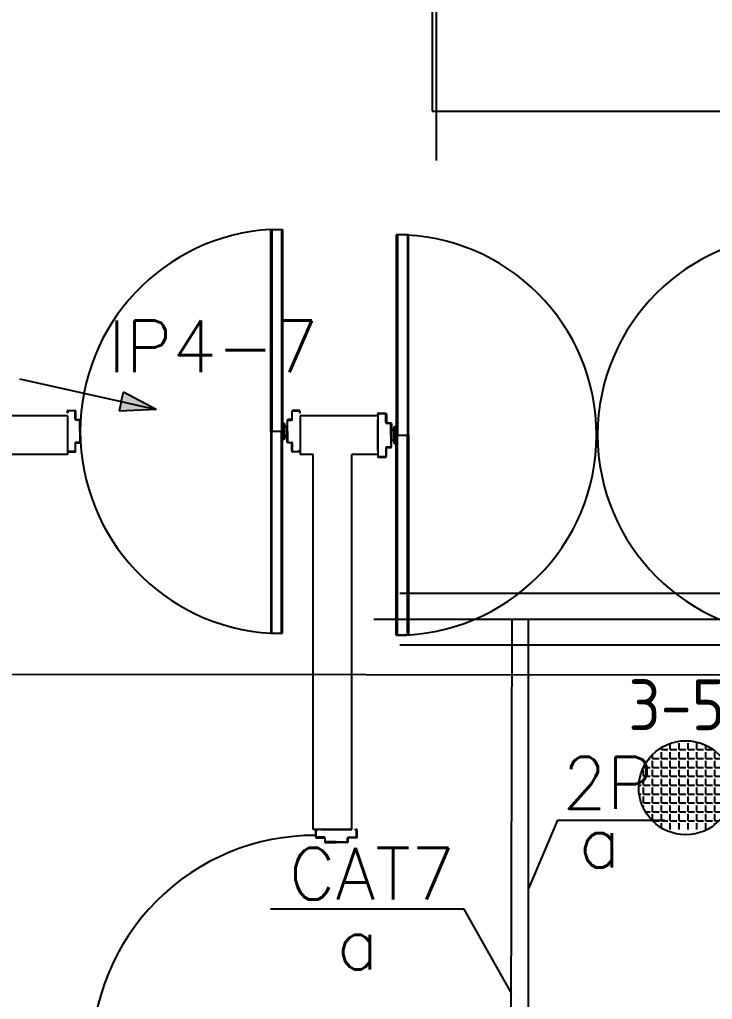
# Model space of a CAD drawing. Header units: inches. Extents: x 567429 to 582707, y 126347 to 133675.
# Drawn here: x 569108.5 to 569376.4, y 128727.1 to 129106 of the extents above; entities that cross this region are included whole.
import ezdxf
from ezdxf.enums import TextEntityAlignment as Align

# ---------------------------------------------------------------- set-up
doc = ezdxf.new("R2010")
doc.units = ezdxf.units.IN
doc.header["$MEASUREMENT"] = 0
for name, color, linetype in [('COMPUTER', 3, 'Continuous'), ('COMPUTER WIRE', 4, 'Continuous'), ('Door', 1, 'Continuous'), ('ELECT', 3, 'Continuous'), ('FIRE WIRE', 4, 'Continuous'), ('L.C C.T', 5, 'Continuous'), ('SOCKET', 3, 'Continuous'), ('SOCKET WIRE', 4, 'Continuous'), ('SOUND', 3, 'Continuous'), ('TEL', 3, 'Continuous'), ('TEL WIRE', 4, 'Continuous'), ('wall kanaf', 4, 'Continuous')]:
    doc.layers.add(name, color=color, linetype=linetype)
doc.styles.add('2floorplan$0$style1', font='romans.shx', dxfattribs={"height": 40})
doc.styles.add('ISOCP', font='isocp.shx')
doc.styles.add('ROMANS', font='romans.shx')

# ---------------------------------------------------------------- blocks, each defined once
blk = doc.blocks.new('FELESH')
at = {"layer": 'ELECT', "ltscale": 5}
for points in [[(5.31, 6.5), (3.03, 7.97), (-0.07, -1.84)], [(5.31, 6.5), (3.03, 7.97), (-0.07, -1.84)], [(5.31, 6.5), (7.58, 5.03), (-0.07, -1.84)], [(5.31, 6.5), (7.58, 5.03), (-0.07, -1.84)]]:
    blk.add_hatch(color=4, dxfattribs=at).paths.add_polyline_path(points)
at = {"layer": 'ELECT', "color": 4, "ltscale": 5}
for p, q in [((20.97, 30.75), (5.31, 6.5)), ((5.31, 6.5), (-0.07, -1.84))]:
    blk.add_line(p, q, dxfattribs=at)
at = {"layer": 'ELECT', "color": 4}
for p, q in [((-0.07, -1.84), (3.03, 7.97)), ((5.31, 6.5), (3.03, 7.97)), ((5.31, 6.5), (7.58, 5.03)), ((-0.07, -1.84), (7.58, 5.03)), ((-0.07, -1.84), (7.58, 5.03))]:
    blk.add_line(p, q, dxfattribs=at)
blk = doc.blocks.new('SPEAKER 3-5 W')
at = {"layer": 'SOUND', "color": 30, "lineweight": -2}
for p, q in [((-3.93, 6.16), (-3.93, 6.5)), ((-2.49, 6.16), (-2.49, 7.17)), ((-1.06, 6.16), (-1.06, 7.21)), ((0.38, 6.16), (0.38, 7.21)), ((1.82, 6.16), (1.82, 7.21)), ((3.25, 6.16), (3.25, 6.86)), ((-5.37, 4.73), (-5.37, 5.37)), ((-4.43, 6.16), (-4.32, 6.16)), ((-3.93, 6.16), (-2.89, 6.16)), ((-3.93, 4.73), (-3.93, 5.77)), ((-2.49, 6.16), (-1.45, 6.16)), ((-2.49, 4.73), (-2.49, 5.77)), ((-1.06, 6.16), (-0.01, 6.16)), ((-1.06, 4.73), (-1.06, 5.77)), ((0.38, 6.16), (1.42, 6.16)), ((0.38, 4.73), (0.38, 5.77)), ((1.82, 6.16), (2.86, 6.16)), ((1.82, 4.73), (1.82, 5.77)), ((3.25, 6.16), (4.3, 6.16)), ((3.25, 4.73), (3.25, 5.77)), ((4.69, 4.73), (4.69, 5.77)), ((-6.8, 3.29), (-6.8, 3.37)), ((-6.8, 3.29), (-5.76, 3.29)), ((-5.94, 4.73), (-5.76, 4.73)), ((-5.37, 4.73), (-4.32, 4.73)), ((-5.37, 3.29), (-5.37, 4.34)), ((-5.37, 3.29), (-4.32, 3.29)), ((-3.93, 4.73), (-2.89, 4.73)), ((-3.93, 3.29), (-3.93, 4.34)), ((-3.93, 3.29), (-2.89, 3.29)), ((-2.49, 4.73), (-1.45, 4.73)), ((-2.49, 3.29), (-2.49, 4.34)), ((-2.49, 3.29), (-1.45, 3.29)), ((-1.06, 4.73), (-0.01, 4.73)), ((-1.06, 3.29), (-1.06, 4.34)), ((-1.06, 3.29), (-0.01, 3.29)), ((0.38, 4.73), (1.42, 4.73)), ((0.38, 3.29), (0.38, 4.34)), ((0.38, 3.29), (1.42, 3.29)), ((1.82, 4.73), (2.86, 4.73)), ((1.82, 3.29), (1.82, 4.34)), ((1.82, 3.29), (2.86, 3.29)), ((3.25, 4.73), (4.3, 4.73)), ((3.25, 3.29), (3.25, 4.34)), ((3.25, 3.29), (4.3, 3.29)), ((4.69, 4.73), (5.73, 4.73)), ((4.69, 3.29), (4.69, 4.34)), ((4.69, 3.29), (5.73, 3.29)), ((6.12, 3.29), (6.12, 4.34)), ((6.12, 3.29), (6.84, 3.29)), ((-7.36, 1.86), (-7.19, 1.86)), ((-6.8, 1.86), (-6.8, 2.9)), ((-6.8, 1.86), (-5.76, 1.86)), ((-5.37, 1.86), (-5.37, 2.9)), ((-5.37, 1.86), (-4.32, 1.86)), ((-3.93, 1.86), (-3.93, 2.9)), ((-3.93, 1.86), (-2.89, 1.86)), ((-2.49, 1.86), (-2.49, 2.9)), ((-2.49, 1.86), (-1.45, 1.86)), ((-1.06, 1.86), (-1.06, 2.9)), ((-1.06, 1.86), (-0.01, 1.86)), ((0.38, 1.86), (0.38, 2.9)), ((0.38, 1.86), (1.42, 1.86)), ((1.82, 1.86), (1.82, 2.9)), ((1.82, 1.86), (2.86, 1.86)), ((3.25, 1.86), (3.25, 2.9)), ((3.25, 1.86), (4.3, 1.86)), ((4.69, 1.86), (4.69, 2.9)), ((4.69, 1.86), (5.73, 1.86)), ((6.12, 1.86), (6.12, 2.9)), ((6.12, 1.86), (7.17, 1.86)), ((-7.58, 0.42), (-7.19, 0.42)), ((-6.8, 0.42), (-6.8, 1.46)), ((-6.8, 0.42), (-5.76, 0.42)), ((-6.8, -1.02), (-6.8, 0.03)), ((-5.37, 0.42), (-5.37, 1.46)), ((-5.37, 0.42), (-4.32, 0.42)), ((-5.37, -1.02), (-5.37, 0.03)), ((-3.93, 0.42), (-3.93, 1.46)), ((-3.93, 0.42), (-2.89, 0.42)), ((-3.93, -1.02), (-3.93, 0.03)), ((-2.49, 0.42), (-2.49, 1.46)), ((-2.49, 0.42), (-1.45, 0.42)), ((-2.49, -1.02), (-2.49, 0.03)), ((-1.06, 0.42), (-1.06, 1.46)), ((-1.06, 0.42), (-0.01, 0.42)), ((-1.06, -1.02), (-1.06, 0.03)), ((0.38, 0.42), (0.38, 1.46)), ((0.38, 0.42), (1.42, 0.42)), ((0.38, -1.02), (0.38, 0.03)), ((1.82, 0.42), (1.82, 1.46)), ((1.82, 0.42), (2.86, 0.42)), ((1.82, -1.02), (1.82, 0.03)), ((3.25, 0.42), (3.25, 1.46)), ((3.25, 0.42), (4.3, 0.42)), ((3.25, -1.02), (3.25, 0.03)), ((4.69, 0.42), (4.69, 1.46)), ((4.69, 0.42), (5.73, 0.42)), ((4.69, -1.02), (4.69, 0.03)), ((6.12, 0.42), (6.12, 1.46)), ((6.12, 0.42), (7.17, 0.42)), ((6.12, -1.02), (6.12, 0.03)), ((7.56, 0.42), (7.56, 0.69)), ((7.56, 0.42), (7.58, 0.42)), ((7.56, -0.69), (7.56, 0.03)), ((-7.52, -1.02), (-7.19, -1.02)), ((-6.8, -1.02), (-5.76, -1.02)), ((-6.8, -2.45), (-6.8, -1.41)), ((-5.37, -1.02), (-4.32, -1.02)), ((-5.37, -2.45), (-5.37, -1.41)), ((-3.93, -1.02), (-2.89, -1.02)), ((-3.93, -2.45), (-3.93, -1.41)), ((-2.49, -1.02), (-1.45, -1.02)), ((-2.49, -2.45), (-2.49, -1.41)), ((-1.06, -1.02), (-0.01, -1.02)), ((-1.06, -2.45), (-1.06, -1.41)), ((0.38, -1.02), (1.42, -1.02)), ((0.38, -2.45), (0.38, -1.41)), ((1.82, -1.02), (2.86, -1.02)), ((1.82, -2.45), (1.82, -1.41)), ((3.25, -1.02), (4.3, -1.02)), ((3.25, -2.45), (3.25, -1.41)), ((4.69, -1.02), (5.73, -1.02)), ((4.69, -2.45), (4.69, -1.41)), ((6.12, -1.02), (7.17, -1.02)), ((6.12, -2.45), (6.12, -1.41)), ((-6.8, -2.45), (-5.76, -2.45)), ((-6.8, -3.37), (-6.8, -2.85)), ((-5.37, -2.45), (-4.32, -2.45)), ((-5.37, -3.89), (-5.37, -2.85)), ((-3.93, -2.45), (-2.89, -2.45)), ((-3.93, -3.89), (-3.93, -2.85)), ((-2.49, -2.45), (-1.45, -2.45)), ((-2.49, -3.89), (-2.49, -2.85)), ((-1.06, -2.45), (-0.01, -2.45)), ((-1.06, -3.89), (-1.06, -2.85)), ((0.38, -2.45), (1.42, -2.45)), ((0.38, -3.89), (0.38, -2.85)), ((1.82, -2.45), (2.86, -2.45)), ((1.82, -3.89), (1.82, -2.85)), ((3.25, -2.45), (4.3, -2.45)), ((3.25, -3.89), (3.25, -2.85)), ((4.69, -2.45), (5.73, -2.45)), ((4.69, -3.89), (4.69, -2.85)), ((6.12, -2.45), (7.17, -2.45)), ((6.12, -3.89), (6.12, -2.85)), ((-6.52, -3.89), (-5.76, -3.89)), ((-5.37, -3.89), (-4.32, -3.89)), ((-5.37, -5.33), (-5.37, -4.28)), ((-3.93, -3.89), (-2.89, -3.89)), ((-3.93, -5.33), (-3.93, -4.28)), ((-2.49, -3.89), (-1.45, -3.89)), ((-2.49, -5.33), (-2.49, -4.28)), ((-1.06, -3.89), (-0.01, -3.89)), ((-1.06, -5.33), (-1.06, -4.28)), ((0.38, -3.89), (1.42, -3.89)), ((0.38, -5.33), (0.38, -4.28)), ((1.82, -3.89), (2.86, -3.89)), ((1.82, -5.33), (1.82, -4.28)), ((3.25, -3.89), (4.3, -3.89)), ((3.25, -5.33), (3.25, -4.28)), ((4.69, -3.89), (5.73, -3.89)), ((4.69, -5.33), (4.69, -4.28)), ((6.12, -3.89), (6.52, -3.89)), ((6.12, -4.49), (6.12, -4.28)), ((-5.37, -5.33), (-4.32, -5.33)), ((-3.93, -5.33), (-2.89, -5.33)), ((-3.93, -6.5), (-3.93, -5.72)), ((-2.49, -5.33), (-1.45, -5.33)), ((-2.49, -6.76), (-2.49, -5.72)), ((-1.06, -5.33), (-0.01, -5.33)), ((-1.06, -6.76), (-1.06, -5.72)), ((0.38, -5.33), (1.42, -5.33)), ((0.38, -6.76), (0.38, -5.72)), ((1.82, -5.33), (2.86, -5.33)), ((1.82, -6.76), (1.82, -5.72)), ((3.25, -5.33), (4.3, -5.33)), ((3.25, -6.76), (3.25, -5.72)), ((4.69, -5.33), (5.41, -5.33)), ((4.69, -5.97), (4.69, -5.72))]:
    blk.add_line(p, q, dxfattribs=at)
at = {"layer": 'SOUND', "color": 3, "lineweight": -2}
blk.add_ellipse((0, 0), major_axis=(-5.37, 5.37), ratio=1, start_param=3.926991, end_param=10.210176, dxfattribs=at)
at = {"layer": 'SOUND', "color": 2, "style": 'ISOCP'}
blk.add_text('3-5W', height=8.226, dxfattribs=at).set_placement((2.66, 13.42), align=Align.MIDDLE)

msp = doc.modelspace()

# ---------------------------------------------------------------- linework, layer by layer
at = {"layer": 'COMPUTER', "color": 30, "ltscale": 7}
for p, q in [((569280.45, 128761.95), (569205.59, 128761.95)), ((569298.7, 128729.53), (569280.45, 128761.95))]:
    msp.add_line(p, q, dxfattribs=at)
at = {"layer": 'COMPUTER WIRE'}
msp.add_line((569298.58, 128667.31), (569298.97, 128874), dxfattribs=at)
at = {"layer": 'Door', "color": 15, "ltscale": 8}
for p, q in [((569205.69, 128946.74), (569205.69, 129024.81)), ((569205.69, 129024.81), (569210.19, 129024.81)), ((569206.09, 129024.81), (569206.09, 128946.74)), ((569209.79, 129024.81), (569209.79, 128946.74)), ((569210.19, 129024.81), (569210.19, 128946.74)), ((569254.2, 129022.71), (569254.2, 128945.29)), ((569258.97, 129022.71), (569254.2, 129022.71)), ((569254.62, 129022.71), (569254.62, 128945.29)), ((569258.55, 129022.71), (569258.55, 128945.29)), ((569258.97, 128945.29), (569258.97, 129022.71)), ((569210.19, 128946.74), (569205.69, 128946.74)), ((569205.69, 128946.74), (569205.69, 128868.67)), ((569210.19, 128946.74), (569205.69, 128946.74)), ((569206.09, 128868.67), (569206.09, 128946.74)), ((569209.79, 128868.67), (569209.79, 128946.74)), ((569210.19, 128868.67), (569210.19, 128946.74)), ((569254.2, 128945.29), (569258.97, 128945.29)), ((569254.2, 128867.87), (569254.2, 128945.29)), ((569254.2, 128945.29), (569258.97, 128945.29)), ((569254.62, 128867.87), (569254.62, 128945.29)), ((569258.55, 128867.87), (569258.55, 128945.29)), ((569258.97, 128945.29), (569258.97, 128867.87)), ((569205.69, 128868.67), (569210.19, 128868.67)), ((569258.97, 128867.87), (569254.2, 128867.87))]:
    msp.add_line(p, q, dxfattribs=at)
at = {"layer": 'Door', "color": 15}
for p, q in [((569126.99, 128953.93), (569126.99, 128954.53)), ((569127.16, 128953.93), (569126.99, 128953.93)), ((569126.99, 128952.79), (569126.99, 128940.79)), ((569127.16, 128954.53), (569127.16, 128953.93)), ((569127.24, 128954.79), (569129.93, 128954.79)), ((569129.93, 128954.62), (569127.24, 128954.62)), ((569130.02, 128951.37), (569130.02, 128954.53)), ((569130.19, 128954.53), (569130.19, 128951.37)), ((569213.79, 128954.53), (569213.79, 128951.37)), ((569213.96, 128951.37), (569213.96, 128954.53)), ((569216.73, 128954.79), (569214.04, 128954.79)), ((569214.04, 128954.62), (569216.73, 128954.62)), ((569216.82, 128954.53), (569216.82, 128953.93)), ((569216.82, 128953.93), (569216.99, 128953.93)), ((569216.99, 128953.93), (569216.99, 128954.53)), ((569216.99, 128952.79), (569216.99, 128940.79)), ((569246.99, 128952.81), (569246.99, 128953.45)), ((569247.17, 128952.81), (569246.99, 128952.81)), ((569247.17, 128953.45), (569247.17, 128952.81)), ((569247.26, 128953.72), (569250.11, 128953.72)), ((569250.11, 128953.54), (569247.26, 128953.54)), ((569250.2, 128950.1), (569250.2, 128953.45)), ((569250.38, 128953.45), (569250.38, 128950.1)), ((569130.27, 128951.29), (569131.73, 128951.29)), ((569131.73, 128951.12), (569130.27, 128951.12)), ((569131.82, 128946.79), (569131.82, 128951.03)), ((569131.99, 128951.03), (569131.99, 128946.79)), ((569209.86, 128949.44), (569211.32, 128949.44)), ((569210.59, 128950.17), (569210.59, 128948.71)), ((569211.99, 128951.03), (569211.99, 128946.79)), ((569212.16, 128946.79), (569212.16, 128951.03)), ((569213.7, 128951.29), (569212.24, 128951.29)), ((569212.24, 128951.12), (569213.7, 128951.12)), ((569246.99, 128939.29), (569246.99, 128951.29)), ((569250.47, 128950.01), (569252.02, 128950.01)), ((569252.02, 128949.83), (569250.47, 128949.83)), ((569252.11, 128945.24), (569252.11, 128949.74)), ((569252.29, 128949.74), (569252.29, 128945.24)), ((569254.55, 128948.15), (569253, 128948.15)), ((569131.82, 128946.79), (569131.82, 128942.55)), ((569131.99, 128942.55), (569131.99, 128946.79)), ((569211.99, 128942.55), (569211.99, 128946.79)), ((569212.16, 128946.79), (569212.16, 128942.55)), ((569252.11, 128945.24), (569252.11, 128940.74)), ((569252.29, 128940.74), (569252.29, 128945.24)), ((569130.02, 128942.2), (569130.02, 128939.05)), ((569130.19, 128939.05), (569130.19, 128942.2)), ((569131.73, 128942.46), (569130.27, 128942.46)), ((569130.27, 128942.29), (569131.73, 128942.29)), ((569209.86, 128944.04), (569211.32, 128944.04)), ((569212.24, 128942.46), (569213.7, 128942.46)), ((569213.7, 128942.29), (569212.24, 128942.29)), ((569213.79, 128939.05), (569213.79, 128942.2)), ((569213.96, 128942.2), (569213.96, 128939.05)), ((569250.2, 128940.37), (569250.2, 128937.02)), ((569250.38, 128937.02), (569250.38, 128940.37)), ((569252.02, 128940.64), (569250.47, 128940.64)), ((569250.47, 128940.46), (569252.02, 128940.46)), ((569254.55, 128942.43), (569253, 128942.43)), ((569253.77, 128941.65), (569253.77, 128943.2)), ((569127.16, 128939.64), (569126.99, 128939.64)), ((569126.99, 128939.64), (569126.99, 128939.05)), ((569127.16, 128939.05), (569127.16, 128939.64)), ((569129.93, 128938.96), (569127.24, 128938.96)), ((569127.24, 128938.79), (569129.93, 128938.79)), ((569214.04, 128938.96), (569216.73, 128938.96)), ((569216.73, 128938.79), (569214.04, 128938.79)), ((569216.82, 128939.05), (569216.82, 128939.64)), ((569216.82, 128939.64), (569216.99, 128939.64)), ((569216.99, 128939.64), (569216.99, 128939.05)), ((569247.17, 128937.66), (569246.99, 128937.66)), ((569246.99, 128937.66), (569246.99, 128937.02)), ((569247.17, 128937.02), (569247.17, 128937.66)), ((569250.11, 128936.93), (569247.26, 128936.93)), ((569247.26, 128936.75), (569250.11, 128936.75)), ((569223.84, 128792.79), (569223.24, 128792.79)), ((569223.24, 128792.62), (569223.84, 128792.62)), ((569223.84, 128792.62), (569223.84, 128792.79)), ((569224.99, 128792.79), (569236.99, 128792.79)), ((569238.13, 128792.62), (569238.13, 128792.79)), ((569238.13, 128792.79), (569238.73, 128792.79)), ((569238.73, 128792.62), (569238.13, 128792.62)), ((569222.99, 128792.53), (569222.99, 128789.85)), ((569223.16, 128789.85), (569223.16, 128792.53)), ((569226.4, 128789.76), (569223.24, 128789.76)), ((569223.24, 128789.59), (569226.4, 128789.59)), ((569226.49, 128789.5), (569226.49, 128788.05)), ((569226.66, 128788.05), (569226.66, 128789.5)), ((569235.32, 128788.05), (569235.32, 128789.5)), ((569235.49, 128789.5), (569235.49, 128788.05)), ((569235.57, 128789.76), (569238.73, 128789.76)), ((569238.73, 128789.59), (569235.57, 128789.59)), ((569238.82, 128789.85), (569238.82, 128792.53)), ((569238.99, 128792.53), (569238.99, 128789.85)), ((569230.99, 128787.96), (569226.74, 128787.96)), ((569226.74, 128787.79), (569230.99, 128787.79)), ((569230.99, 128787.96), (569235.23, 128787.96)), ((569235.23, 128787.79), (569230.99, 128787.79))]:
    msp.add_line(p, q, dxfattribs=at)
at = {"layer": 'Door', "color": 15, "linetype": 'Continuous', "ltscale": 100}
for p, q in [((569210.49, 128949.05), (569210.49, 128944.43)), ((569210.69, 128949.05), (569210.69, 128944.43)), ((569210.79, 128944.74), (569210.79, 128949.09)), ((569210.99, 128944.74), (569210.99, 128949.44)), ((569210.99, 128944.74), (569210.99, 128948.74)), ((569210.99, 128948.74), (569211.99, 128948.74)), ((569211.09, 128944.84), (569211.09, 128948.64)), ((569211.09, 128948.64), (569211.89, 128948.64)), ((569211.89, 128948.64), (569211.89, 128944.84)), ((569211.99, 128948.74), (569211.99, 128944.74)), ((569253.77, 128948.93), (569253.77, 128947.38)), ((569254.2, 128948.15), (569254.2, 128945.02)), ((569210.19, 128944.04), (569210.19, 128946.99)), ((569210.19, 128946.99), (569210.39, 128946.99)), ((569210.39, 128946.99), (569210.39, 128944.39)), ((569210.59, 128943.3), (569210.59, 128944.77)), ((569210.99, 128944.74), (569210.79, 128944.74)), ((569211.99, 128944.74), (569210.99, 128944.74)), ((569211.89, 128944.84), (569211.09, 128944.84)), ((569252.29, 128947.41), (569253.35, 128947.41)), ((569252.29, 128943.17), (569252.29, 128947.41)), ((569252.4, 128947.3), (569253.24, 128947.3)), ((569252.4, 128943.27), (569252.4, 128947.3)), ((569253.24, 128947.3), (569253.24, 128943.27)), ((569253.35, 128947.41), (569253.35, 128942.43)), ((569253.35, 128947.41), (569253.56, 128947.41)), ((569253.35, 128947.41), (569253.35, 128943.17)), ((569253.56, 128947.41), (569253.56, 128942.79)), ((569253.67, 128942.84), (569253.67, 128947.74)), ((569253.88, 128942.84), (569253.88, 128947.74)), ((569253.99, 128945.02), (569253.99, 128947.79)), ((569254.2, 128945.02), (569253.99, 128945.02)), ((569253.35, 128943.17), (569252.29, 128943.17)), ((569253.24, 128943.27), (569252.4, 128943.27))]:
    msp.add_line(p, q, dxfattribs=at)
at = {"layer": 'Door', "color": 15, "ltscale": 8}
for centre, radius in [((569210.59, 128949.44), 0.4), ((569210.59, 128949.44), 0.281), ((569253.77, 128948.15), 0.424), ((569253.77, 128948.16), 0.298), ((569210.59, 128944.04), 0.4), ((569210.59, 128944.03), 0.281), ((569253.77, 128942.43), 0.424), ((569253.77, 128942.42), 0.298)]:
    msp.add_circle(centre, radius, dxfattribs=at)
at = {"layer": 'Door', "color": 15, "linetype": 'Continuous', "ltscale": 100}
for centre, radius, start, end in [((569210.19, 128946.74), 78.2, 93.2989, 266.7011), ((569254.2, 128945.29), 77.42, 270, 90), ((569409.47, 128945.34), 77.42, 90, 270), ((569222.47, 128704.39), 86.09, 89.6558, 180.6513), ((569222.47, 128704.39), 85.45, 87.326, 87.4134)]:
    msp.add_arc(centre, radius, start, end, dxfattribs=at)
at = {"layer": 'Door', "color": 15}
for centre, radius, start, end in [((569127.24, 128954.53), 0.257, 90, 180), ((569127.24, 128954.53), 0.0855, 90, 180), ((569129.93, 128954.53), 0.256, 360, 90), ((569129.93, 128954.53), 0.0855, 360, 90), ((569214.04, 128954.53), 0.257, 90, 180), ((569214.04, 128954.53), 0.0855, 90, 180), ((569216.73, 128954.53), 0.257, 0, 90), ((569216.73, 128954.53), 0.0855, 0, 90), ((569247.26, 128953.45), 0.272, 90, 180), ((569247.26, 128953.45), 0.0907, 90, 180), ((569250.11, 128953.45), 0.272, 360, 90), ((569250.11, 128953.45), 0.0907, 0, 90), ((569130.27, 128951.37), 0.257, 180, 270), ((569130.27, 128951.37), 0.0855, 180, 270), ((569131.73, 128951.03), 0.257, 0, 90), ((569131.73, 128951.03), 0.0855, 0, 90), ((569212.24, 128951.03), 0.257, 90, 180), ((569212.24, 128951.03), 0.0855, 90, 180), ((569213.7, 128951.37), 0.257, 270, 360), ((569213.7, 128951.37), 0.0855, 270, 0), ((569250.47, 128950.1), 0.272, 180, 270), ((569250.47, 128950.1), 0.0907, 180, 270), ((569252.02, 128949.74), 0.272, 0, 90), ((569252.02, 128949.74), 0.0907, 0, 90), ((569130.27, 128942.2), 0.257, 90, 180), ((569130.27, 128942.2), 0.0855, 90, 180), ((569131.73, 128942.55), 0.0855, 270, 360), ((569131.73, 128942.55), 0.257, 270, 360), ((569212.24, 128942.55), 0.257, 180, 270), ((569212.24, 128942.55), 0.0855, 180, 270), ((569213.7, 128942.2), 0.257, 0, 90), ((569213.7, 128942.2), 0.0855, 360, 90), ((569250.47, 128940.37), 0.272, 90, 180), ((569250.47, 128940.37), 0.0907, 90, 180), ((569252.02, 128940.74), 0.0907, 270, 0), ((569252.02, 128940.74), 0.272, 270, 360), ((569127.24, 128939.05), 0.257, 180, 270), ((569127.24, 128939.05), 0.0855, 180, 270), ((569129.93, 128939.05), 0.0855, 270, 0), ((569129.93, 128939.05), 0.256, 270, 0), ((569214.04, 128939.05), 0.257, 180, 270), ((569214.04, 128939.05), 0.0855, 180, 270), ((569216.73, 128939.05), 0.0855, 270, 360), ((569216.73, 128939.05), 0.257, 270, 0), ((569247.26, 128937.02), 0.272, 180, 270), ((569247.26, 128937.02), 0.0907, 180, 270), ((569250.11, 128937.02), 0.0907, 270, 0), ((569250.11, 128937.02), 0.272, 270, 0), ((569223.24, 128792.53), 0.257, 90, 180), ((569223.24, 128792.53), 0.0855, 90, 180), ((569238.73, 128792.53), 0.257, 0, 90), ((569238.73, 128792.53), 0.0855, 0, 90), ((569223.24, 128789.85), 0.257, 180, 270), ((569223.24, 128789.85), 0.0855, 180, 270), ((569226.4, 128789.5), 0.256, 360, 90), ((569226.4, 128789.5), 0.0855, 360, 90), ((569235.57, 128789.5), 0.256, 90, 180), ((569235.57, 128789.5), 0.0855, 90, 180), ((569238.73, 128789.85), 0.0855, 270, 360), ((569238.73, 128789.85), 0.257, 270, 360), ((569226.74, 128788.05), 0.257, 180, 270), ((569226.74, 128788.05), 0.0855, 180, 270), ((569235.23, 128788.05), 0.0855, 270, 360), ((569235.23, 128788.05), 0.257, 270, 0)]:
    msp.add_arc(centre, radius, start, end, dxfattribs=at)
at = {"layer": 'FIRE WIRE'}
for p, q in [((569268.1, 129327), (569268.1, 129070.56)), ((569268.1, 129070.56), (569798.03, 129070.56)), ((569801.07, 128852.06), (568689.06, 128853.03))]:
    msp.add_line(p, q, dxfattribs=at)
at = {"layer": 'L.C C.T', "color": 2, "ltscale": 7}
for p, q in [((574312.63, 128884), (569255.53, 128884)), ((570852.32, 128864), (569255.53, 128864))]:
    msp.add_line(p, q, dxfattribs=at)
at = {"layer": 'L.C C.T'}
msp.add_line((570862.32, 128874, 0), (569245.53, 128874), dxfattribs=at)
at = {"layer": 'SOCKET WIRE'}
msp.add_line((569269.66, 129327.05), (569269.66, 129051.44), dxfattribs=at)
at = {"layer": 'TEL', "color": 30, "ltscale": 180}
for q in [(569305.32, 128770), (569358, 128796.37)]:
    msp.add_line((569316.58, 128796.37), q, dxfattribs=at)
at = {"layer": 'TEL WIRE'}
msp.add_line((569305.32, 128666), (569305.32, 128874), dxfattribs=at)
at = {"layer": 'wall kanaf', "color": 15, "ltscale": 0.1}
for p, q in [((569126.99, 128952.79), (569015.49, 128952.79)), ((569126.99, 128952.79), (569126.99, 128937.79)), ((569246.99, 128952.79), (569216.99, 128952.79)), ((569216.99, 128952.79), (569216.99, 128937.79)), ((569246.99, 128952.79), (569246.99, 128937.79)), ((569126.99, 128937.79), (568868.99, 128937.79)), ((569221.99, 128937.79), (569216.99, 128937.79)), ((569221.99, 128792.79), (569221.99, 128937.79)), ((569246.99, 128937.79), (569236.99, 128937.79)), ((569236.99, 128792.79), (569236.99, 128937.79)), ((569236.99, 128792.79), (569221.99, 128792.79))]:
    msp.add_line(p, q, dxfattribs=at)

# ---------------------------------------------------------------- block references
at = {"layer": 'SOCKET WIRE', "xscale": 1.395348837181327, "yscale": 1.395348837181327, "zscale": 1.395348837181327, "rotation": 110.1834141240578}
msp.add_blockref('FELESH', (569158.88, 128954.42), dxfattribs=at)
at = {"layer": 'SOUND', "color": 3, "xscale": 2.392756315064617, "yscale": 2.392756315064617, "zscale": 2.392756315064617}
msp.add_blockref('SPEAKER 3-5 W', (569366.12, 128808.93), dxfattribs=at)

# ---------------------------------------------------------------- texts
at = {"layer": 'COMPUTER', "color": 2, "ltscale": 8, "style": 'ROMANS'}
for s, p in [('CAT7', (569244.82, 128759.65)), ('a', (569239.26, 128732.69))]:
    msp.add_text(s, height=20, dxfattribs=at).set_placement(p, align=Align.BOTTOM_CENTER)
at = {"layer": 'SOCKET', "color": 2, "style": '2floorplan$0$style1'}
msp.add_text('IP4-7', height=20, dxfattribs=at).set_placement((569142.65, 128969.59))
at = {"layer": 'TEL', "color": 2, "ltscale": 20, "style": '2floorplan$0$style1'}
for s, p in [('2P', (569318.43, 128800.82)), ('a', (569324.66, 128778.03))]:
    msp.add_text(s, height=20, dxfattribs=at).set_placement(p)

doc.saveas('drawing.dxf')
